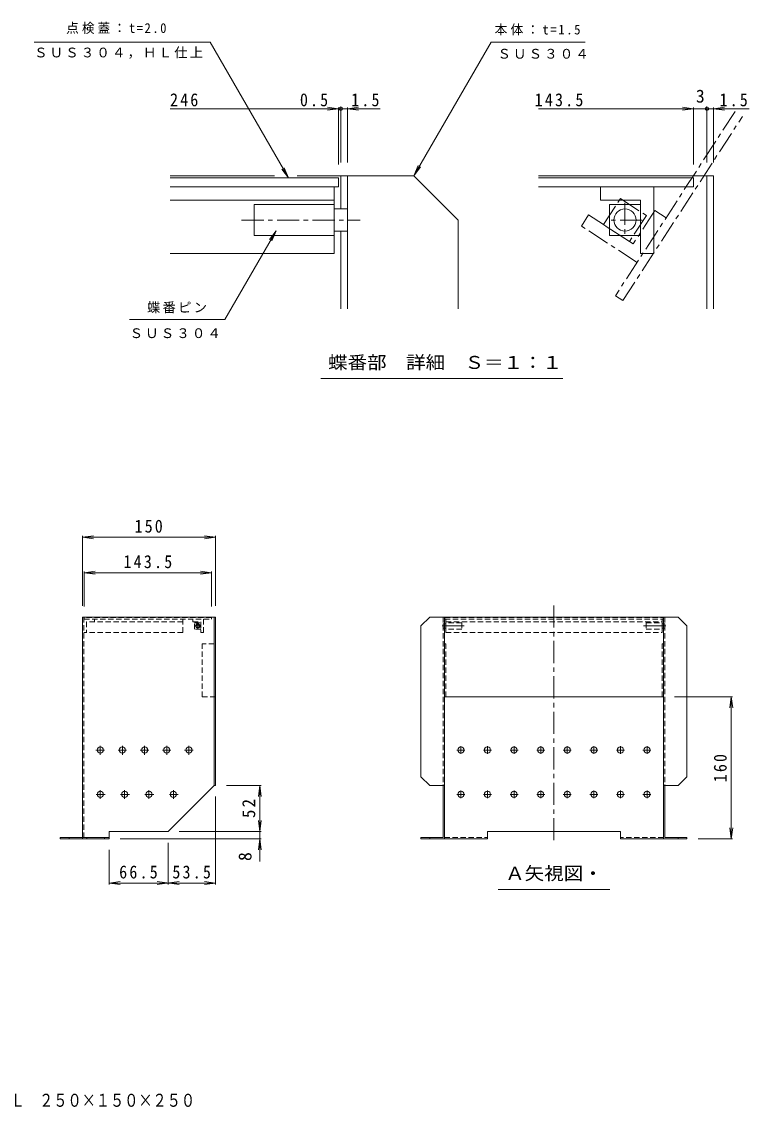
# Model space of a CAD drawing. Units: millimetres, scale not verified. Extents: x -687 to 715, y -680 to 562.
# Drawn here: x -105 to 715, y -680 to 545 of the extents above; entities that cross this region are included whole.
import ezdxf
from ezdxf.enums import TextEntityAlignment as Align

# ---------------------------------------------------------------- set-up
doc = ezdxf.new("R2010")
doc.units = ezdxf.units.MM
doc.header["$LTSCALE"] = 5
doc.header["$PDMODE"] = 32
doc.header["$PDSIZE"] = 4
doc.linetypes.add('CHAIN1', pattern=[8, 5, -1, 1, -1])
doc.linetypes.add('DASHED1', pattern=[1.8, 1.2, -0.6])
for name, color, linetype, lineweight in [('0-0_通り芯', 4, 'Continuous', 9), ('0-1_躯体', 2, 'DASHED1', 9), ('0-2_仕上', 3, 'DASHED1', 9), ('0-3_建具', 6, 'DASHED1', 9), ('0-F', 7, 'Continuous', 9), ('F-0_F-0ﾚｲﾔ', 4, 'Continuous', 9), ('F-2_F-2ﾚｲﾔ', 3, 'Continuous', 9), ('F-3_F-3ﾚｲﾔ', 6, 'Continuous', 9), ('F-E_F-Eﾚｲﾔ', 7, 'Continuous', 9), ('F-F_F-Fﾚｲﾔ', 7, 'Continuous', 9)]:
    doc.layers.add(name, color=color, linetype=linetype, lineweight=lineweight)
doc.layers.add('F-5_F-5ﾚｲﾔ', color=2, linetype='Continuous')
doc.styles.add('ＭＳ ゴシック', font='')
doc.styles.get('ＭＳ ゴシック').set_extended_font_data('MS Gothic')

msp = doc.modelspace()

# ---------------------------------------------------------------- linework, layer by layer
at = {"layer": '0-0_通り芯', "linetype": 'CHAIN1'}
for p, q in [((494.955, -113.113), (494.955, -377.752)), ((93.21, -132.373), (93.21, -140.21)), ((96.97, -136.284), (89.162, -136.284)), ((-12.081, -276.284), (-21.611, -276.284)), ((-16.79, -271.661), (-16.79, -281.551)), ((12.919, -276.284), (3.389, -276.284)), ((8.21, -271.661), (8.21, -281.551)), ((37.919, -276.284), (28.389, -276.284)), ((33.21, -271.661), (33.21, -281.551)), ((62.919, -276.284), (53.389, -276.284)), ((58.21, -271.661), (58.21, -281.551)), ((87.919, -276.284), (78.389, -276.284)), ((83.21, -271.661), (83.21, -281.551)), ((385.578, -276.284), (394.579, -276.284)), ((389.955, -271.753), (389.955, -280.52)), ((415.578, -276.284), (424.579, -276.284)), ((419.955, -271.753), (419.955, -280.52)), ((445.578, -276.284), (454.579, -276.284)), ((449.955, -271.753), (449.955, -280.52)), ((475.578, -276.284), (484.579, -276.284)), ((479.955, -271.753), (479.955, -280.52)), ((514.332, -276.284), (505.331, -276.284)), ((509.955, -271.753), (509.955, -280.52)), ((544.332, -276.284), (535.331, -276.284)), ((539.955, -271.753), (539.955, -280.52)), ((574.332, -276.284), (565.331, -276.284)), ((569.955, -271.753), (569.955, -280.52)), ((604.332, -276.284), (595.331, -276.284)), ((599.955, -271.753), (599.955, -280.52)), ((-11.355, -326.284), (-21.314, -326.284)), ((-16.79, -321.36), (-16.79, -331.318)), ((16.145, -326.284), (6.186, -326.284)), ((10.71, -321.36), (10.71, -331.318)), ((43.645, -326.284), (33.686, -326.284)), ((38.21, -321.36), (38.21, -331.318)), ((71.145, -326.284), (61.186, -326.284)), ((65.71, -321.36), (65.71, -331.318)), ((385.578, -326.284), (394.579, -326.284)), ((389.955, -321.753), (389.955, -330.52)), ((415.578, -326.284), (424.579, -326.284)), ((419.955, -321.753), (419.955, -330.52)), ((445.578, -326.284), (454.579, -326.284)), ((449.955, -321.753), (449.955, -330.52)), ((475.578, -326.284), (484.579, -326.284)), ((479.955, -321.753), (479.955, -330.52)), ((514.332, -326.284), (505.331, -326.284)), ((509.955, -321.753), (509.955, -330.52)), ((544.332, -326.284), (535.331, -326.284)), ((539.955, -321.753), (539.955, -330.52)), ((574.332, -326.284), (565.331, -326.284)), ((569.955, -321.753), (569.955, -330.52)), ((604.332, -326.284), (595.331, -326.284)), ((599.955, -321.753), (599.955, -330.52))]:
    msp.add_line(p, q, dxfattribs=at)
at = {"layer": '0-0_通り芯', "linetype": 'DASHED1'}
for p, q in [((-35.29, -126.284), (-35.29, -376.284)), ((369.955, -126.284), (369.955, -316.284)), ((619.955, -126.284), (619.955, -316.284)), ((111.71, -156.284), (98.21, -156.284)), ((98.21, -156.284), (98.21, -216.284)), ((371.455, -156.284), (372.955, -156.284)), ((372.955, -156.284), (372.955, -216.284)), ((616.955, -156.284), (616.955, -216.284)), ((616.955, -156.284), (618.455, -156.284)), ((113.21, -216.284), (98.21, -216.284)), ((371.455, -374.784), (419.955, -374.784)), ((618.455, -374.784), (569.955, -374.784))]:
    msp.add_line(p, q, dxfattribs=at)
at = {"layer": '0-0_通り芯'}
for p, q in [((111.71, -126.284), (111.71, -316.284)), ((354.955, -126.284), (344.955, -136.284)), ((354.955, -126.284), (634.955, -126.284)), ((371.455, -126.284), (371.455, -376.284)), ((618.455, -126.284), (618.455, -376.284)), ((634.955, -126.284), (644.955, -136.284)), ((344.955, -306.284), (344.955, -136.284)), ((644.955, -306.284), (644.955, -136.284)), ((618.455, -216.284), (371.455, -216.284)), ((111.71, -316.284), (59.71, -368.284)), ((369.955, -316.284), (369.955, -374.784)), ((619.955, -316.284), (619.955, -374.784)), ((-61.79, -374.784), (-61.79, -376.284)), ((-6.79, -374.784), (-61.79, -374.784)), ((-6.79, -376.284), (-61.79, -376.284)), ((-51.79, -374.784), (-51.79, -376.284)), ((-31.79, -374.784), (-31.79, -376.284)), ((-11.79, -374.784), (-11.79, -376.284)), ((-6.79, -368.284), (-6.79, -376.284)), ((59.71, -368.284), (-6.79, -368.284)), ((344.955, -374.784), (344.955, -376.284)), ((344.955, -374.784), (369.955, -374.784)), ((344.955, -376.284), (419.955, -376.284)), ((354.955, -374.784), (354.955, -376.284)), ((419.955, -368.284), (419.955, -376.284)), ((419.955, -368.284), (569.955, -368.284)), ((569.955, -368.284), (569.955, -376.284)), ((644.955, -376.284), (569.955, -376.284)), ((644.955, -374.784), (619.955, -374.784)), ((634.955, -374.784), (634.955, -376.284)), ((644.955, -374.784), (644.955, -376.284))]:
    msp.add_line(p, q, dxfattribs=at)
for points in [[(113.21, -126.284), (-36.79, -126.284), (-36.79, -376.284)], [(113.21, -126.284), (113.21, -316.284), (111.71, -316.284)], [(344.955, -306.284), (354.955, -316.284), (371.455, -316.284)], [(644.955, -306.284), (634.955, -316.284), (618.455, -316.284)]]:
    msp.add_lwpolyline(points, dxfattribs=at)
for centre, radius in [((93.21, -136.284), 2.5), ((-16.79, -276.284), 3.5), ((8.21, -276.284), 3.5), ((33.21, -276.284), 3.5), ((58.21, -276.284), 3.5), ((83.21, -276.284), 3.5), ((389.955, -276.284), 3.5), ((419.955, -276.284), 3.5), ((449.955, -276.284), 3.5), ((479.955, -276.284), 3.5), ((509.955, -276.284), 3.5), ((539.955, -276.284), 3.5), ((569.955, -276.284), 3.5), ((599.955, -276.284), 3.5), ((-16.79, -326.284), 3.5), ((10.71, -326.284), 3.5), ((38.21, -326.284), 3.5), ((65.71, -326.284), 3.5), ((389.955, -326.284), 3.5), ((419.955, -326.284), 3.5), ((449.955, -326.284), 3.5), ((479.955, -326.284), 3.5), ((509.955, -326.284), 3.5), ((539.955, -326.284), 3.5), ((569.955, -326.284), 3.5), ((599.955, -326.284), 3.5)]:
    msp.add_circle(centre, radius, dxfattribs=at)
at = {"layer": '0-1_躯体'}
for p, q in [((-34.79, -128.784), (-35.29, -128.784)), ((-32.29, -131.784), (-32.29, -143.784)), ((76.21, -131.784), (-32.29, -131.784)), ((-23.29, -128.784), (-23.29, -131.784))]:
    msp.add_line(p, q, dxfattribs=at)
msp.add_lwpolyline([(76.21, -128.784), (76.21, -143.784), (-35.29, -143.784)], dxfattribs=at)
at = {"layer": '0-2_仕上'}
for p, q in [((-34.79, -128.784), (108.71, -128.784)), ((99.71, -128.784), (99.71, -143.784)), ((108.71, -126.784), (108.71, -128.784)), ((371.955, -126.784), (371.955, -128.784)), ((371.955, -128.784), (617.955, -128.784)), ((372.955, -143.784), (372.955, -128.784)), ((372.955, -131.784), (616.955, -131.784)), ((616.955, -143.784), (616.955, -128.784)), ((372.955, -143.784), (616.955, -143.784))]:
    msp.add_line(p, q, dxfattribs=at)
at = {"layer": '0-2_仕上', "linetype": 'CHAIN1'}
for p, q in [((393.827, -136.284), (367.103, -136.284)), ((596.083, -136.284), (622.807, -136.284))]:
    msp.add_line(p, q, dxfattribs=at)
at = {"layer": '0-2_仕上'}
for points in [[(108.71, -126.784), (-34.79, -126.784), (-34.79, -128.784)], [(87.71, -128.784), (87.71, -131.784), (96.71, -131.784), (96.71, -143.784), (99.71, -143.784)], [(371.955, -126.784), (617.955, -126.784), (617.955, -128.784)]]:
    msp.add_lwpolyline(points, dxfattribs=at)
msp.add_lwpolyline([(89.71, -139.784), (89.71, -132.784), (96.71, -132.784), (96.71, -139.784)], close=True, dxfattribs=at)
at = {"layer": '0-3_建具', "linetype": 'Continuous'}
for p, q in [((369.955, -133.784), (369.955, -138.784)), ((619.955, -133.784), (619.955, -138.784))]:
    msp.add_line(p, q, dxfattribs=at)
at = {"layer": '0-3_建具'}
for p, q in [((369.955, -133.784), (372.955, -133.784)), ((390.955, -132.784), (372.955, -132.784)), ((372.955, -133.784), (372.955, -138.784)), ((598.955, -132.784), (616.955, -132.784)), ((619.955, -133.784), (616.955, -133.784)), ((616.955, -133.784), (616.955, -138.784)), ((369.955, -138.784), (372.955, -138.784)), ((619.955, -138.784), (616.955, -138.784))]:
    msp.add_line(p, q, dxfattribs=at)
for points in [[(390.955, -132.784), (390.955, -139.784), (372.955, -139.784)], [(598.955, -132.784), (598.955, -139.784), (616.955, -139.784)]]:
    msp.add_lwpolyline(points, dxfattribs=at)
at = {"layer": '0-3_建具', "linetype": 'Continuous'}
msp.add_circle((93.21, -136.284), 2, dxfattribs=at)
at = {"layer": '0-F'}
for p, q in [((-36.79, -36.284), (-24.397, -34.652)), ((-36.79, -113.784), (-36.79, -34.784)), ((-36.79, -36.284), (113.21, -36.284)), ((-36.79, -36.284), (-24.397, -37.915)), ((113.21, -36.284), (100.817, -34.652)), ((113.21, -36.284), (100.817, -37.915)), ((113.21, -113.784), (113.21, -34.784)), ((-34.79, -76.284), (-22.397, -74.652)), ((-34.79, -114.284), (-34.79, -74.784)), ((-34.79, -76.284), (108.71, -76.284)), ((-34.79, -76.284), (-22.397, -77.915)), ((108.71, -76.284), (96.316, -74.652)), ((108.71, -76.284), (96.316, -77.915)), ((108.71, -114.284), (108.71, -74.784)), ((630.955, -216.284), (696.455, -216.284)), ((694.955, -216.284), (693.324, -228.677)), ((694.955, -376.284), (694.955, -216.284)), ((694.955, -216.284), (696.587, -228.677)), ((125.71, -316.284), (164.71, -316.284)), ((163.21, -316.284), (161.578, -328.677)), ((163.21, -401.919), (163.21, -316.284)), ((163.21, -316.284), (164.841, -328.677)), ((113.21, -328.784), (113.21, -427.784)), ((163.21, -368.284), (161.578, -355.891)), ((163.21, -368.284), (164.841, -355.891)), ((694.955, -376.284), (693.324, -363.891)), ((694.955, -376.284), (696.587, -363.891)), ((5.71, -376.284), (164.71, -376.284)), ((72.21, -368.284), (164.71, -368.284)), ((163.21, -376.284), (161.578, -388.677)), ((163.21, -376.284), (164.841, -388.677)), ((657.455, -376.284), (696.455, -376.284)), ((-6.79, -388.784), (-6.79, -427.784)), ((59.71, -380.784), (59.71, -427.784)), ((-6.79, -426.284), (5.603, -424.652)), ((-6.79, -426.284), (113.21, -426.284)), ((-6.79, -426.284), (5.603, -427.915)), ((72.103, -427.915), (47.317, -424.652)), ((72.103, -424.652), (47.317, -427.915)), ((113.21, -426.284), (100.817, -424.652)), ((113.21, -426.284), (100.817, -427.915)), ((431.843, -433.4), (558.067, -433.4))]:
    msp.add_line(p, q, dxfattribs=at)
at = {"layer": 'F-0_F-0ﾚｲﾔ'}
for p, q in [((61.981, 371.44), (179.919, 371.44)), ((205.361, 371.44), (336.981, 371.44)), ((254.481, 371.44), (254.481, 333.941)), ((261.981, 371.44), (261.981, 333.941)), ((336.981, 371.44), (386.981, 321.44)), ((674.972, 371.44), (477.458, 371.44)), ((667.472, 371.44), (667.472, 221.44)), ((674.972, 371.44), (674.972, 221.44)), ((386.981, 221.44), (386.981, 321.44)), ((254.481, 308.941), (254.481, 221.44)), ((261.981, 308.941), (261.981, 221.44))]:
    msp.add_line(p, q, dxfattribs=at)
at = {"layer": 'F-0_F-0ﾚｲﾔ', "linetype": 'CHAIN1'}
for p, q in [((574.972, 341.076), (574.972, 300.402)), ((594.443, 321.441), (553.391, 321.441))]:
    msp.add_line(p, q, dxfattribs=at)
at = {"layer": 'F-0_F-0ﾚｲﾔ'}
msp.add_lwpolyline([(557.473, 303.941), (557.473, 338.941), (592.473, 338.941), (592.473, 303.941)], close=True, dxfattribs=at)
msp.add_circle((574.972, 321.441), 12.5, dxfattribs=at)
at = {"layer": 'F-2_F-2ﾚｲﾔ', "linetype": 'CHAIN1'}
for p, q in [((699.157, 443.814), (564.214, 236.02)), ((572.6, 230.574), (707.543, 438.368)), ((608.82, 332.249), (584.311, 294.509)), ((608.82, 332.249), (621.4, 324.079)), ((142.621, 321.441), (276.241, 321.441)), ((533.991, 327.188), (525.822, 314.608)), ((584.311, 294.509), (533.991, 327.188)), ((588.722, 273.759), (525.822, 314.608)), ((572.6, 230.574), (564.214, 236.02))]:
    msp.add_line(p, q, dxfattribs=at)
at = {"layer": 'F-2_F-2ﾚｲﾔ'}
for p, q in [((61.981, 368.941), (251.982, 368.941)), ((251.982, 368.941), (251.982, 358.941)), ((652.472, 368.94), (477.458, 368.94)), ((652.472, 368.94), (652.472, 358.941)), ((61.981, 358.941), (251.982, 358.941)), ((246.981, 358.941), (246.981, 283.941)), ((477.458, 358.941), (652.472, 358.941)), ((607.473, 358.941), (607.473, 283.941)), ((61.981, 343.941), (246.981, 343.941)), ((61.981, 283.941), (246.981, 283.941))]:
    msp.add_line(p, q, dxfattribs=at)
for points in [[(547.473, 358.941), (547.473, 343.941), (592.473, 343.941)], [(592.473, 343.941), (592.473, 283.941), (607.473, 283.941)]]:
    msp.add_lwpolyline(points, dxfattribs=at)
at = {"layer": 'F-2_F-2ﾚｲﾔ', "linetype": 'CHAIN1'}
msp.add_lwpolyline([(599.18, 326.586), (580.118, 297.233), (550.765, 316.295), (569.827, 345.649)], close=True, dxfattribs=at)
at = {"layer": 'F-3_F-3ﾚｲﾔ'}
for p, q in [((156.981, 338.941), (246.981, 338.941)), ((261.981, 333.941), (246.981, 333.941))]:
    msp.add_line(p, q, dxfattribs=at)
for points in [[(156.981, 338.941), (156.981, 303.941), (246.981, 303.941)], [(261.981, 333.941), (261.981, 308.941), (246.981, 308.941)]]:
    msp.add_lwpolyline(points, dxfattribs=at)
at = {"layer": 'F-E_F-Eﾚｲﾔ'}
for p, q in [((-91.296, 522.067), (107.09, 522.067)), ((195.498, 368.941), (107.09, 522.067)), ((195.498, 368.941), (190.714, 380.49)), ((336.981, 371.44), (341.765, 382.989)), ((336.981, 371.44), (344.591, 381.357)), ((195.498, 368.941), (187.888, 378.858)), ((181.578, 309.431), (123.843, 209.43)), ((181.578, 309.431), (173.969, 299.514)), ((181.578, 309.431), (176.795, 297.882)), ((16.412, 209.43), (123.843, 209.43))]:
    msp.add_line(p, q, dxfattribs=at)
msp.add_lwpolyline([(336.981, 371.44), (423.946, 522.067), (530.023, 522.067)], dxfattribs=at)
at = {"layer": 'F-F_F-Fﾚｲﾔ'}
for p, q in [((61.981, 447.067), (299.033, 447.067)), ((251.982, 447.067), (239.589, 448.698)), ((251.982, 447.067), (239.589, 445.435)), ((251.982, 383.941), (251.982, 448.567)), ((254.481, 386.441), (254.481, 448.567)), ((261.981, 447.067), (274.374, 448.698)), ((261.981, 386.441), (261.981, 448.567)), ((261.981, 447.067), (274.374, 445.435)), ((477.458, 447.067), (715.215, 447.067)), ((652.472, 447.067), (640.079, 448.698)), ((652.472, 447.067), (640.079, 445.435)), ((652.472, 383.94), (652.472, 448.567)), ((667.472, 386.441), (667.472, 448.567)), ((674.972, 447.067), (687.365, 448.698)), ((674.972, 386.441), (674.972, 448.567)), ((674.972, 447.067), (687.365, 445.435)), ((232.136, 142.807), (504.817, 142.807))]:
    msp.add_line(p, q, dxfattribs=at)
for p in [(254.481, 447.067), (667.472, 447.067)]:
    msp.add_point(p, dxfattribs=at)

# ---------------------------------------------------------------- texts
at = {"layer": '0-F', "color": 2, "style": 'ＭＳ ゴシック'}
msp.add_text('8', height=14.66, rotation=90, dxfattribs=at).set_placement((158.21, -401.388), align=Align.BOTTOM_LEFT)
at = {"layer": '0-F', "color": 2, "style": 'ＭＳ ゴシック', "width": 1.1}
msp.add_text('Ａ矢視図・', height=14.66, dxfattribs=at).set_placement((439.955, -427.039), align=Align.BOTTOM_LEFT)
at = {"layer": '0-F', "color": 2, "char_height": 14.66, "attachment_point": 7, "style": 'ＭＳ ゴシック'}
for s, insert in [('\\T1.27;\\W0.9;150', (21.96, -31.284)), ('\\T1.28;\\W0.9;143.5', (9.46, -71.284)), ('\\T1.28;\\W0.9;66.5', (4.585, -421.284)), ('\\T1.28;\\W0.9;53.5', (64.585, -421.284))]:
    msp.add_mtext(s, dxfattribs=dict(at, insert=insert))
at = {"layer": '0-F', "color": 2, "char_height": 14.66, "attachment_point": 7, "rotation": 90, "style": 'ＭＳ ゴシック'}
for s, insert in [('\\T1.27;\\W0.9;160', (689.955, -312.534)), ('\\T1.27;\\W0.95;52', (158.21, -352.909))]:
    msp.add_mtext(s, dxfattribs=dict(at, insert=insert))
at = {"layer": 'F-5_F-5ﾚｲﾔ', "style": 'ＭＳ ゴシック', "width": 0.8}
msp.add_text('屋上緑化用よこ型ドレインカバー\u3000ＢＸＬ\u3000２５０×１５０×２５０', height=14.66, dxfattribs=at).set_placement((-405.62, -682.945), align=Align.BOTTOM_LEFT)
at = {"layer": 'F-E_F-Eﾚｲﾔ', "char_height": 11, "attachment_point": 7, "style": 'ＭＳ ゴシック'}
for s, insert in [('\\T1.24;\\W0.95;点検蓋：t=2.0', (-55.138, 531.262)), ('\\T1.26;\\W0.95;本体：t=1.5', (428.061, 529.618)), ('\\T1.17;ＳＵＳ３０４，ＨＬ仕上', (-91.296, 503.322)), ('\\T1.17;ＳＵＳ３０４', (431.348, 503.322)), ('\\T1.17;蝶番ピン', (35.946, 216.271)), ('\\T1.17;ＳＵＳ３０４', (16.412, 188.19))]:
    msp.add_mtext(s, dxfattribs=dict(at, insert=insert))
at = {"layer": 'F-F_F-Fﾚｲﾔ', "color": 2, "style": 'ＭＳ ゴシック'}
msp.add_text('3', height=14.66, dxfattribs=at).set_placement((654.972, 449.566), align=Align.BOTTOM_LEFT)
at = {"layer": 'F-F_F-Fﾚｲﾔ', "color": 2, "style": 'ＭＳ ゴシック', "width": 1.1}
msp.add_text('蝶番部\u3000詳細\u3000Ｓ＝１：１', height=14.66, dxfattribs=at).set_placement((240.18, 149.168), align=Align.BOTTOM_LEFT)
at = {"layer": 'F-F_F-Fﾚｲﾔ', "color": 2, "char_height": 14.66, "attachment_point": 7, "style": 'ＭＳ ゴシック'}
for s, insert in [('\\T1.27;\\W0.9;246', (61.981, 449.566)), ('\\T1.27;\\W0.9;0.5', (208.44, 449.566)), ('\\T1.27;\\W0.9;1.5', (266.327, 449.566)), ('\\T1.28;\\W0.9;143.5', (473.151, 449.566)), ('\\T1.27;\\W0.9;1.5', (681.729, 449.566))]:
    msp.add_mtext(s, dxfattribs=dict(at, insert=insert))

doc.saveas('drawing.dxf')
